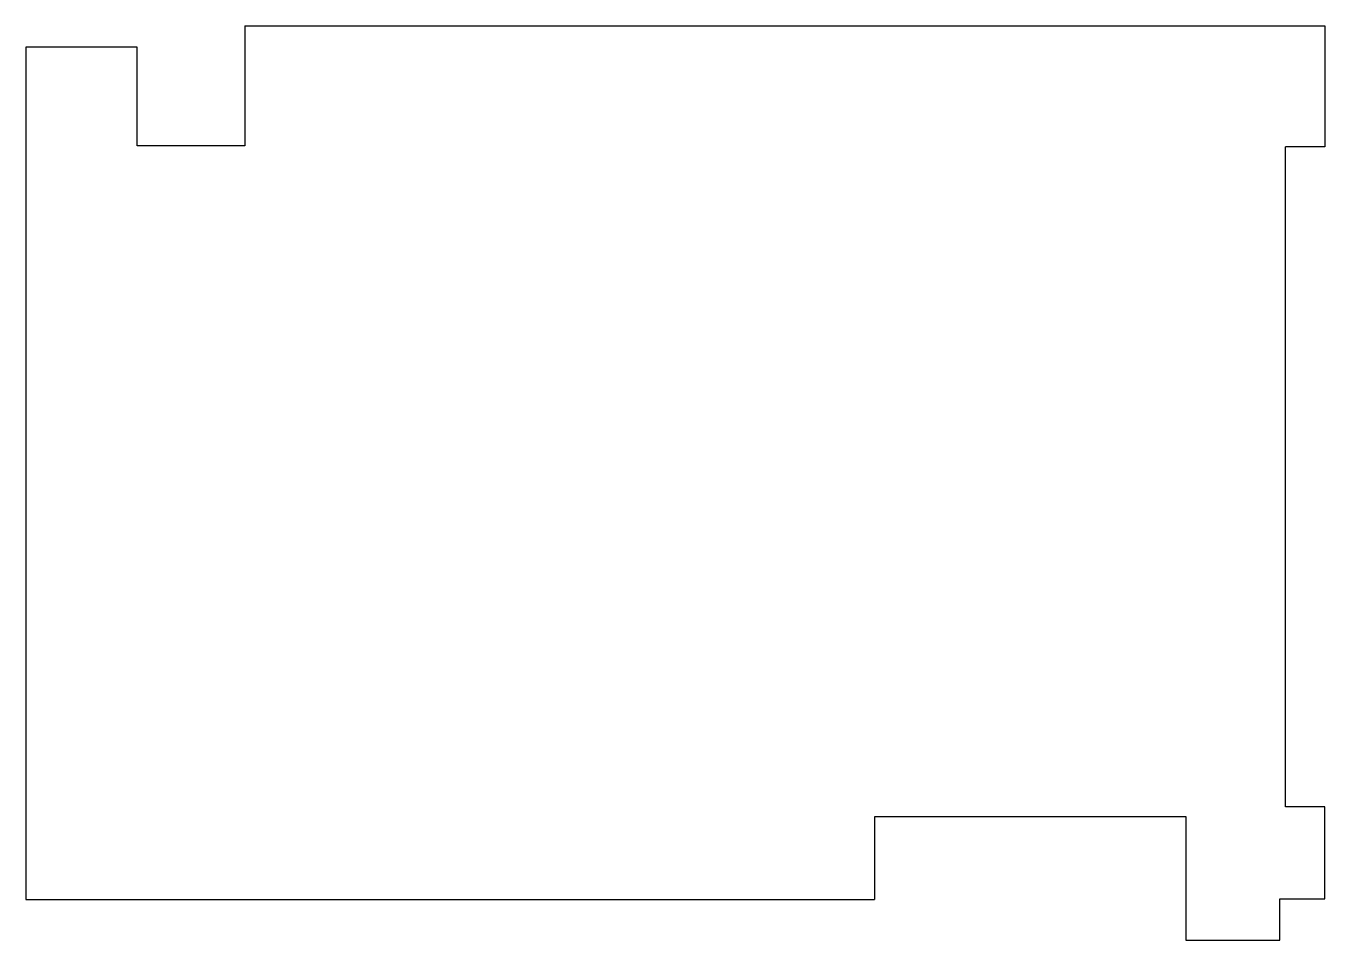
# Model space of a CAD drawing. Header units: metres. Extents: x 1210 to 2789, y 1375 to 2486.
import ezdxf

# ---------------------------------------------------------------- set-up
doc = ezdxf.new("R2010")
doc.units = ezdxf.units.M
doc.layers.add('feasible_area', color=7, linetype='Continuous')

msp = doc.modelspace()

# ---------------------------------------------------------------- linework, layer by layer
at = {"layer": 'feasible_area'}
for p, q in [((1476.4, 2485.9), (2788.5, 2485.9)), ((1476.4, 2485.9), (1476.4, 2340.1)), ((2788.5, 2485.9), (2788.5, 2338.8)), ((1210.3, 2460), (1210.3, 1423.9)), ((1345.2, 2460), (1210.3, 2460)), ((1345.2, 2340.1), (1345.2, 2460)), ((1476.4, 2340.1), (1345.2, 2340.1)), ((2788.5, 2338.8), (2740.4, 2338.8)), ((2740.4, 1536.9), (2740.4, 2338.8)), ((2788.5, 1536.9), (2740.4, 1536.9)), ((2788.5, 1424.8), (2788.5, 1536.9)), ((2241.4, 1525.1), (2619.6, 1525.1)), ((2241.4, 1423.9), (2241.4, 1525.1)), ((2619.6, 1525.1), (2619.6, 1374.8)), ((1210.3, 1423.9), (2241, 1424.1)), ((2733.6, 1424.8), (2788.5, 1424.8)), ((2733.6, 1374.8), (2733.6, 1424.8)), ((2619.6, 1374.8), (2733.6, 1374.8))]:
    msp.add_line(p, q, dxfattribs=at)

doc.saveas('drawing.dxf')
